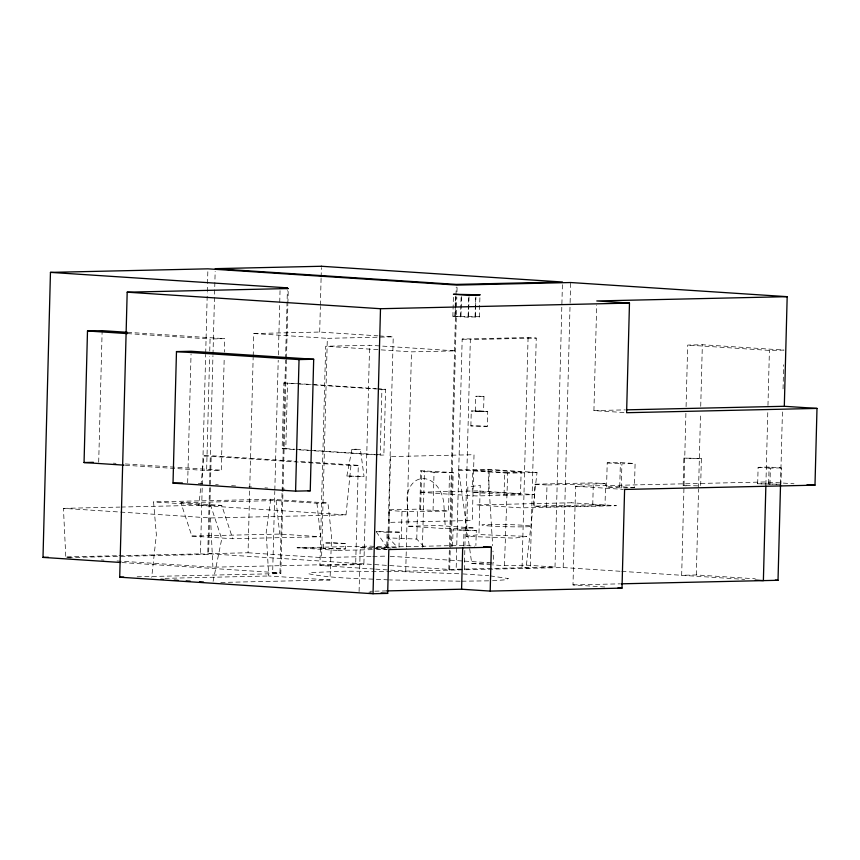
<?xml version="1.0" encoding="UTF-8"?>
<svg xmlns="http://www.w3.org/2000/svg" width="860" height="860" viewBox="0 0 860 860"><rect width="100%" height="100%" fill="white"/><g stroke="black" fill="none" stroke-linecap="round" stroke-linejoin="round"><path stroke-width="0.64" stroke-dasharray="4.3 3.22" d="M98.696 462.207L102.146 330.659M187.674 482.804L191.049 353.944M119.056 555.689L200.445 553.851L205.669 354.471M205.701 353.137L207.271 292.916M207.314 291.583L207.486 284.886M207.518 283.553L207.84 271.513M125.356 465.238L206.626 470.538L209.614 356.438M209.754 351.073L210.066 338.99L224.718 338.657L224.363 352.084M562.397 284.681L555.012 567.019L448.823 569.417L207.765 553.679L212.947 355.642M212.99 354.309L215.161 271.341M71.079 557.946L65.822 557.603L208.614 554.378L211.195 455.725L296.775 461.304M206.626 470.538L221.267 470.205L224.224 357.448M207.765 553.679L248.046 552.776L253.162 357.341M253.195 356.019L253.786 333.529L319.694 332.046L377.873 335.841M286.423 359.469L280.822 573.566L272.652 573.029L274.791 491.404M274.824 490.071L278.221 360.275M278.361 354.922L280.037 290.691M294.066 449.511L282.134 448.726L283.854 382.958L311.374 384.431M272.652 573.029L279.973 572.867L282.069 492.576M282.112 491.243L285.541 360.103M285.574 358.77L287.369 290.529M286.466 358.125L287.863 304.601M287.896 303.268L288.25 289.885M282.134 448.726L285.8 448.64L287.519 382.872M319.694 332.046L320.361 306.536M320.393 305.192L321.092 278.35M321.135 277.006L321.382 267.611M374.304 569.051L319.931 565.504L325.671 346.257L369.617 345.269L455.413 350.869L411.478 351.858L325.671 346.257M248.046 552.776L321.586 557.57L327.327 338.335L393.235 336.84L387.699 548.056M323.467 548.465L323.618 542.982L333.97 542.746L345.526 543.498L345.387 548.981L323.467 548.465L345.387 548.981M117.024 560.946L212.904 567.202L355.696 563.977L358.287 465.325L298.108 461.39M359.082 591.529L360.222 547.68L462.744 545.369L474.451 546.132M319.931 565.504L363.877 564.515L369.617 345.269M385.581 389.268L381.915 389.354L380.195 455.123L383.861 455.048L385.581 389.268L377.626 388.752M399.395 532.157L388.408 532.404L387.978 548.852L375.723 548.056L386.699 547.809L387.14 531.362L399.395 532.157L398.997 547.336M423.873 546.659L416.767 539.08L388.849 537.909L389.569 510.496L388.72 509.797L419.766 509.098L420.615 509.797L448.533 510.98L449.533 472.613L453.198 472.527L451.253 546.637M401.276 538.715L401.986 511.313L389.569 510.496M375.627 569.137L405.737 571.104L406.329 548.379M406.361 547.035L411.478 351.858M416.767 539.08L417.487 511.678L448.533 510.98M419.766 509.098L420.776 470.732L453.198 472.527M420.615 509.797L421.626 471.43L420.776 470.732M422.421 547.379L424.431 470.646M433.042 510.603L434.042 472.237L421.626 471.43M452.887 316.2L479.418 316.749L468.087 317.19L452.887 316.2L453.424 295.56M454.908 316.566L455.112 308.837M455.144 307.547L455.413 297.227M455.155 315.942L455.66 296.592M448.823 569.417L455.972 296.442M456.004 295.098L456.219 287.068M449.673 570.115L456.821 297.173M456.961 291.809L457.101 286.434M452.607 546.315L453.037 529.878L476.279 530.427L475.881 545.606M460.573 316.942L461.111 296.302M460.981 315.878L461.487 296.528M528.083 337.55L522.052 567.761L530.222 568.288L536.253 338.087L528.083 337.55L462.175 339.044L456.144 569.245L461.981 569.632M468.087 317.19L468.625 296.55M468.539 316.029L469.044 296.689M463.594 546.068L464.024 529.62M464.314 569.782L464.916 547.024M464.905 545.853L470.345 339.571L536.253 338.087M466.561 536.339L467.851 487.007L480.235 485.255L478.945 534.576L466.561 536.339L514.355 538.134L526.739 536.371L478.945 534.576M470.871 425.883L471.258 411.037L479.031 410.865L487.717 411.424L487.319 426.281L470.871 425.883L487.319 426.281M475.064 317.243L475.601 296.603M475.408 316.362L475.612 308.622M475.644 307.332L475.913 297.012M472.194 492.329L472.774 470.398L489.243 470.033L521.117 472.108L520.537 494.038L504.067 494.403L472.194 492.329L488.673 491.952L520.537 494.038M475.376 411.112L475.763 396.267L480.192 396.213L483.976 396.503L483.589 411.36L475.376 411.112L483.589 411.36M479.289 317.071L479.955 296.109M488.673 491.952L489.243 470.033M504.067 494.403L504.637 472.484L521.117 472.108M534.167 506.131L534.737 484.202L593.325 482.879L605.58 483.685L605.01 505.605L546.423 506.927L534.167 506.131L592.755 504.809L605.01 505.605M546.423 506.927L547.003 485.008L605.58 483.685M405.737 571.104L563.182 567.546L570.083 303.945M570.115 302.602L570.642 282.531M604.784 586.982L572.986 584.908L575.566 486.255L765.959 481.955L793.974 483.782M623.984 412.542L593.916 410.585L596.679 304.967M592.755 504.809L593.325 482.879M606.569 486.986L607.203 462.873L620.383 462.572L635.088 463.529L634.454 487.652L621.275 487.942L606.569 486.986L619.748 486.695L634.454 487.652M619.748 486.695L620.383 462.572M621.275 487.942L621.909 463.83L635.088 463.529M683.13 485.502L683.851 458.09L701.373 458.509L700.663 485.911L683.13 485.502L686.033 485.835M685.904 413.337L681.668 575.286L696.31 574.953L755.252 578.801M686.076 406.64L687.688 345.075L702.341 344.742L784.051 350.074L769.41 350.407L687.688 345.075M696.31 574.953L698.557 489.297M698.589 487.953L700.545 413.004M700.728 406.307L702.341 344.742M757.682 483.761L758.111 467.313L769.098 467.066L781.353 467.872L780.923 484.309L757.682 483.761L780.923 484.309M765.894 484.621L767.829 410.811M767.969 405.447L769.41 350.407M768.668 483.513L769.098 467.066M769.937 484.556L770.366 468.119L781.353 467.872M780.547 483.922L782.471 410.306M783.041 388.892L783.664 364.801M220.826 582.457L330.004 579.984L331.584 536.49L327.929 502.982L270.728 499.252L153.564 501.896L156.359 534.705L151.704 577.307M504.433 565.643L507.722 473.161L537.016 472.505L526.406 565.149L504.433 565.643L492.468 564.87M121.12 507.056L198.918 505.304L203.874 455.886L211.195 455.725M65.758 556.269L63.447 508.357L210.539 517.957L346.01 514.893L350.966 465.486L358.287 465.325M270.728 499.252L266.202 532.222L268.718 575.985L330.004 579.984M346.86 476.053L351.89 449.296L355.922 449.21L360.415 449.511L364.038 476.462L346.86 476.053L364.038 476.462M213.097 581.349L221.729 538.973L210.764 505.637L153.564 501.896M396.686 547.841L370.327 546.121L297.098 547.766L337.958 550.432L339.173 549.271M487.717 411.424L471.258 411.037M345.526 543.498L323.618 542.982M701.373 458.509L683.851 458.09M483.976 396.503L475.763 396.267M492.554 580.747L505.207 579.823L508.4 578.554L490.06 575.856M593.916 410.585L624.758 409.887M491.146 564.784L471.753 563.515L458.702 469.969L487.986 469.302L537.016 472.505M316.942 503.24L320.597 536.737L232.716 538.726L191.866 536.059L180.89 502.713L276.092 500.574L316.942 503.24L327.929 502.982M63.447 508.357L119.787 507.088M210.764 505.637L221.751 505.379L232.716 538.726M408.597 526.223L437.89 525.567L474.656 527.965L445.362 528.62L408.597 526.223L407.081 501.821A24.693 18.092 77.7 0 1 423.958 478.612A24.693 18.092 77.7 0 1 443.857 504.218L445.362 528.62M387.237 547.777L376.153 531.609L387.14 531.362M191.866 536.059L279.737 534.071L320.597 536.737M476.279 530.427L453.037 529.878M337.958 550.432L375.239 549.594M376.572 549.562L387.215 549.325M67.016 556.861L117.723 555.711M321.586 557.57L371.509 556.442M372.842 556.42L387.494 556.087M471.753 563.515L488.555 563.139M489.845 563.106L493.715 563.02L492.984 551.024M137.17 576.802L280.822 573.566M164.97 578.328L268.718 575.985M488.641 580.833L461.39 581.209M572.986 584.908L619.759 583.854M370.047 591.282L372.444 591.228M374.842 591.175L386.849 590.906M460.1 581.199L389.451 579.93M297.098 547.766L326.252 548.185M434.042 472.237L449.533 472.613M401.986 511.313L417.487 511.678M388.161 579.887C361.738 578.264 334.863 578.941 308.826 573.813L312.019 572.534L345.537 571.147L403.146 571.685L460.25 573.813M462.175 339.044L470.345 339.571M379.152 335.927L393.235 336.84M253.786 333.529L327.327 338.335M127.452 332.315L224.718 338.657M127.463 333.605L210.066 338.99M312.696 384.517L376.304 388.666M283.854 382.958L376.615 389.01M377.938 389.096L381.915 389.354M758.111 467.313L770.366 468.119M607.203 462.873L621.909 463.83M285.8 448.64L295.077 449.253M296.399 449.339L374.584 454.435M375.906 454.521L383.861 455.048M299.377 449.855L377.54 454.951M472.774 470.398L504.637 472.484M458.702 469.969L507.722 473.161M203.874 455.886L350.966 465.486M575.566 486.255L623.274 489.362M534.737 484.202L547.003 485.008M113.348 463.164L116.014 463.336M125.345 463.948L221.267 470.205M198.327 483.503L202.326 483.761M215.645 484.631L218.311 484.803M231.641 485.674L235.629 485.932M248.959 486.803L251.625 486.975M264.945 487.846L267.611 488.018M282.263 488.974L284.929 489.157M180.89 502.713L221.751 505.379M198.918 505.304L346.01 514.893M376.153 531.609L388.408 532.404M386.699 547.809L394.063 548.282M360.222 547.68L387.527 549.465M390.15 556.259L463.175 561.021M464.507 561.107L493.715 563.02M526.406 565.149L555.012 567.019M563.182 567.546L620.425 571.287M621.758 571.373L744.62 579.393M200.445 553.851L208.614 554.378M355.696 563.977L363.877 564.515M462.841 573.932L488.749 575.716M101.34 559.924L103.963 560.096M121.991 562.558L279.973 572.867M368.875 592.174L371.327 592.336M351.966 449.329L360.415 449.511M388.849 537.909L388 537.21L397.481 547.304M276.092 500.574L279.737 534.071M487.986 469.302L492.662 545.692M210.539 517.957L212.904 567.202M390.537 456.585L388.817 522.364L472.301 520.472L474.021 454.704L390.537 456.585M477.601 490.899L419.013 492.221L476.214 495.951L534.802 494.629L477.601 490.899M571.47 502.777L476.279 504.927L521.214 507.862L616.416 505.712L571.47 502.777M487.91 525.836A24.693 1.075 1.5 0 0 529.932 526.589A24.693 1.075 1.5 0 0 502.089 524.449A24.693 1.075 1.5 0 0 487.91 525.836"/><path stroke-width="1.29" d="M120.647 562.472L43 557.398L50.46 272.383L207.905 268.836L457.133 285.101L570.642 282.531L787.179 296.668L784.309 406.285L626.101 409.854M124.023 465.152L84.054 462.54L87.494 330.992L102.146 330.659L127.452 332.315M386.849 590.906L461.594 589.218L490.2 591.089L491.35 547.24L388.827 549.551L387.677 593.4L373.036 593.733L119.712 577.2L127.183 292.185L288.283 288.552L280.113 288.014L287.433 287.853L50.46 272.383M173.021 483.137L176.472 351.589L191.113 351.256L313.685 359.254L310.245 490.802L295.593 491.135L173.021 483.137L182.341 482.922M295.593 491.135L299.043 359.587L313.685 359.254M373.036 593.733L380.496 308.719L629.477 303.096L626.607 412.714L817 408.414L814.99 485.158L624.596 489.447L622.006 588.111L490.2 591.089M461.594 589.218L462.68 548.024M765.862 485.954L763.379 580.618L755.338 580.091M621.092 583.822L778.02 580.285L780.514 485.255M787.179 296.668L596.786 300.957L629.477 303.096M84.054 462.54L93.374 462.325M43 557.398L48.332 557.28M119.712 577.2L123.743 577.114M127.183 292.185L380.496 308.719M87.494 330.992L127.463 333.605M176.472 351.589L299.043 359.587M784.309 406.285L817 408.414M807.11 484.642L814.99 485.158M307.579 490.63L310.245 490.802M483.546 546.723L491.35 547.24M775.344 580.113L778.02 580.285M618.039 587.853L622.006 588.111M381.055 592.97L387.677 593.4M160.885 579.242L163.54 579.414M174.204 580.113L178.203 580.371M186.19 580.898L190.189 581.156M199.52 581.768L203.508 582.026M479.987 294.819L468.668 295.27L453.456 294.27L479.987 294.819M321.414 266.267L215.226 268.664L456.284 284.402L562.472 282.005L321.414 266.267"/></g></svg>
